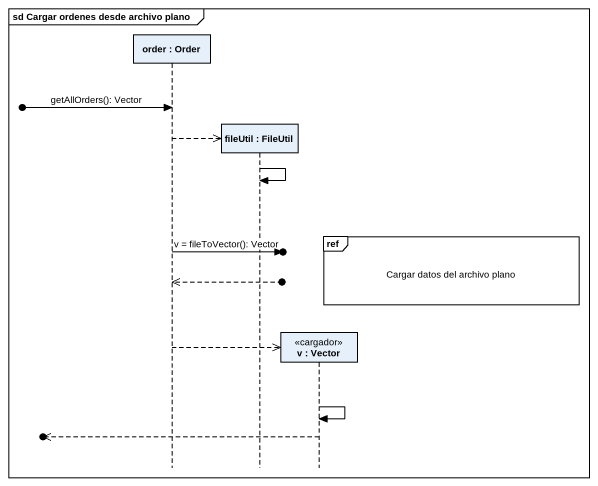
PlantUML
@startuml
mainframe sd Cargar ordenes desde archivo plano
hide footbox
participant "order : Order" as order
participant "fileUtil : FileUtil" as fileUtil
participant "v : Vector" as v <<cargador>>

[o-> order : getAllOrders(): Vector
order -->> fileUtil **
fileUtil -> fileUtil
ref over v : Cargar datos del archivo plano
order ->o] : v = fileToVector(): Vector
order <<--o]
order -->> v **
v -> v
[o<<-- v
@enduml
